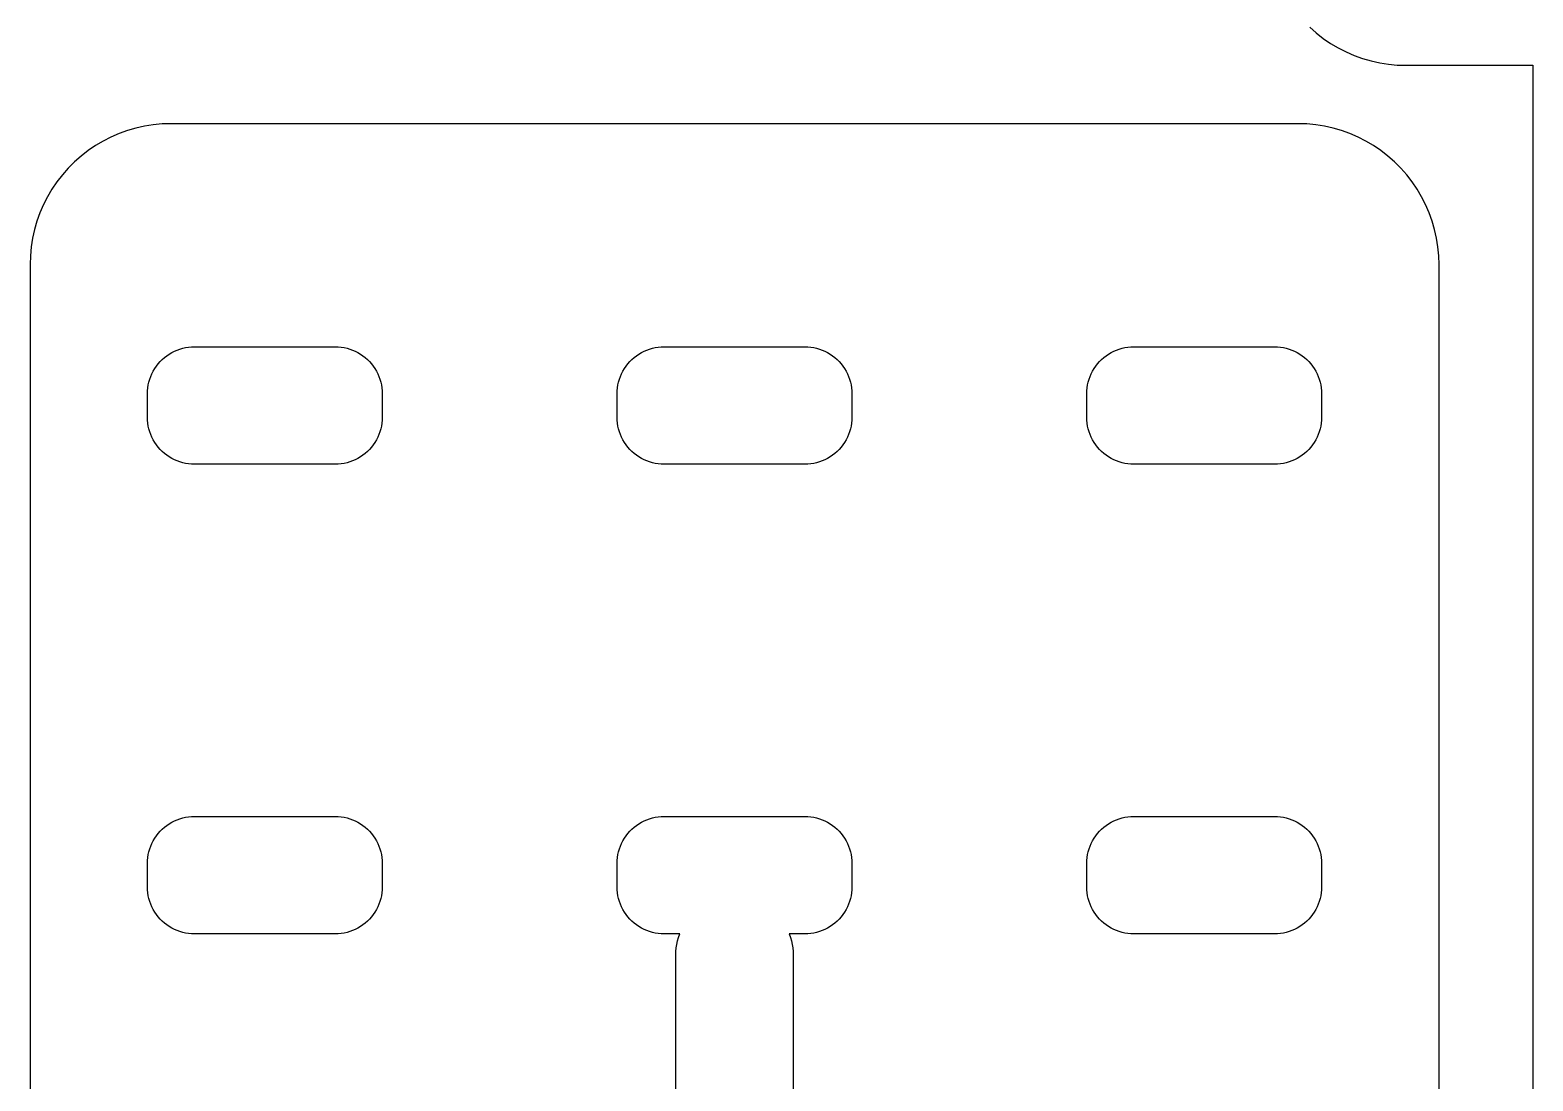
# Model space of a CAD drawing. Header units: metres. Extents: x 13 to 210, y -112 to 112.
# Drawn here: x 13 to 45, y 27.62 to 49.99 of the extents above; entities that cross this region are included whole.
import ezdxf

# ---------------------------------------------------------------- set-up
doc = ezdxf.new("R2010")
doc.units = ezdxf.units.M

msp = doc.modelspace()

# ---------------------------------------------------------------- linework, layer by layer
for p, q in [((40.2464, 50.0555), (40.3877, 49.9309)), ((40.3877, 49.9309), (40.5367, 49.8154)), ((40.5367, 49.8154), (40.6925, 49.7094)), ((40.6925, 49.7094), (40.8548, 49.6135)), ((40.8548, 49.6135), (41.0227, 49.5279)), ((41.0227, 49.5279), (41.1956, 49.4531)), ((41.1956, 49.4531), (41.373, 49.3893)), ((41.373, 49.3893), (41.5539, 49.3367)), ((41.5539, 49.3367), (41.7379, 49.2956)), ((41.7379, 49.2956), (41.924, 49.2661)), ((41.924, 49.2661), (42.1116, 49.2483)), ((42.1116, 49.2483), (42.3, 49.2424)), ((42.3, 49.2424), (45, 49.2424)), ((45, 49.2424), (45, -49.2424)), ((16, 48), (15.8116, 47.9941)), ((40, 48), (16, 48)), ((40.1884, 47.9941), (40, 48)), ((14.7227, 47.7145), (14.5547, 47.6289)), ((14.8956, 47.7893), (14.7227, 47.7145)), ((15.073, 47.8532), (14.8956, 47.7893)), ((15.2539, 47.9057), (15.073, 47.8532)), ((15.4379, 47.9469), (15.2539, 47.9057)), ((15.624, 47.9763), (15.4379, 47.9469)), ((15.8116, 47.9941), (15.624, 47.9763)), ((40.376, 47.9763), (40.1884, 47.9941)), ((40.5621, 47.9469), (40.376, 47.9763)), ((40.7461, 47.9057), (40.5621, 47.9469)), ((40.927, 47.8532), (40.7461, 47.9057)), ((41.1044, 47.7893), (40.927, 47.8532)), ((41.2773, 47.7145), (41.1044, 47.7893)), ((41.4453, 47.6289), (41.2773, 47.7145)), ((14.2366, 47.427), (14.0877, 47.3115)), ((14.3925, 47.533), (14.2366, 47.427)), ((14.5547, 47.6289), (14.3925, 47.533)), ((41.6075, 47.533), (41.4453, 47.6289)), ((41.7634, 47.427), (41.6075, 47.533)), ((41.9123, 47.3115), (41.7634, 47.427)), ((13.8131, 47.0536), (13.6885, 46.9123)), ((13.9464, 47.1869), (13.8131, 47.0536)), ((14.0877, 47.3115), (13.9464, 47.1869)), ((42.0536, 47.1869), (41.9123, 47.3115)), ((42.1869, 47.0536), (42.0536, 47.1869)), ((42.3115, 46.9123), (42.1869, 47.0536)), ((13.573, 46.7634), (13.467, 46.6075)), ((13.6885, 46.9123), (13.573, 46.7634)), ((42.427, 46.7634), (42.3115, 46.9123)), ((42.533, 46.6075), (42.427, 46.7634)), ((13.3711, 46.4453), (13.2855, 46.2773)), ((13.467, 46.6075), (13.3711, 46.4453)), ((42.6289, 46.4453), (42.533, 46.6075)), ((42.7145, 46.2773), (42.6289, 46.4453)), ((13.2107, 46.1044), (13.1468, 45.927)), ((13.2855, 46.2773), (13.2107, 46.1044)), ((42.7893, 46.1044), (42.7145, 46.2773)), ((42.8532, 45.927), (42.7893, 46.1044)), ((13.1468, 45.927), (13.0943, 45.7461)), ((42.9057, 45.7461), (42.8532, 45.927)), ((13.0531, 45.5621), (13.0237, 45.376)), ((13.0943, 45.7461), (13.0531, 45.5621)), ((42.9469, 45.5621), (42.9057, 45.7461)), ((42.9763, 45.376), (42.9469, 45.5621)), ((13.0059, 45.1884), (13, 45)), ((13.0237, 45.376), (13.0059, 45.1884)), ((42.9941, 45.1884), (42.9763, 45.376)), ((43, 45), (42.9941, 45.1884)), ((13, 45), (13, -7)), ((43, -7), (43, 45)), ((16.1319, 43.1798), (16.191, 43.201)), ((16.191, 43.201), (16.2513, 43.2186)), ((16.2513, 43.2186), (16.3126, 43.2323)), ((16.3126, 43.2323), (16.3747, 43.2421)), ((16.3747, 43.2421), (16.4372, 43.248)), ((16.4372, 43.248), (16.5, 43.25)), ((16.5, 43.25), (19.5, 43.25)), ((19.5, 43.25), (19.5628, 43.248)), ((19.5628, 43.248), (19.6253, 43.2421)), ((19.6253, 43.2421), (19.6874, 43.2323)), ((19.6874, 43.2323), (19.7487, 43.2186)), ((19.7487, 43.2186), (19.809, 43.201)), ((19.809, 43.201), (19.8681, 43.1798)), ((26.1319, 43.1798), (26.191, 43.201)), ((26.191, 43.201), (26.2513, 43.2186)), ((26.2513, 43.2186), (26.3126, 43.2323)), ((26.3126, 43.2323), (26.3747, 43.2421)), ((26.3747, 43.2421), (26.4372, 43.248)), ((26.4372, 43.248), (26.5, 43.25)), ((26.5, 43.25), (29.5, 43.25)), ((29.5, 43.25), (29.5628, 43.248)), ((29.5628, 43.248), (29.6253, 43.2421)), ((29.6253, 43.2421), (29.6874, 43.2323)), ((29.6874, 43.2323), (29.7487, 43.2186)), ((29.7487, 43.2186), (29.809, 43.201)), ((29.809, 43.201), (29.8681, 43.1798)), ((36.1319, 43.1798), (36.191, 43.201)), ((36.191, 43.201), (36.2513, 43.2186)), ((36.2513, 43.2186), (36.3126, 43.2323)), ((36.3126, 43.2323), (36.3747, 43.2421)), ((36.3747, 43.2421), (36.4372, 43.248)), ((36.4372, 43.248), (36.5, 43.25)), ((36.5, 43.25), (39.5, 43.25)), ((39.5, 43.25), (39.5628, 43.248)), ((39.5628, 43.248), (39.6253, 43.2421)), ((39.6253, 43.2421), (39.6874, 43.2323)), ((39.6874, 43.2323), (39.7487, 43.2186)), ((39.7487, 43.2186), (39.809, 43.201)), ((39.809, 43.201), (39.8681, 43.1798)), ((15.691, 42.8378), (15.7295, 42.8874)), ((15.7295, 42.8874), (15.771, 42.9345)), ((15.771, 42.9345), (15.8155, 42.979)), ((15.8155, 42.979), (15.8626, 43.0205)), ((15.8626, 43.0205), (15.9122, 43.059)), ((15.9122, 43.059), (15.9642, 43.0943)), ((15.9642, 43.0943), (16.0182, 43.1263)), ((16.0182, 43.1263), (16.0742, 43.1548)), ((16.0742, 43.1548), (16.1319, 43.1798)), ((19.8681, 43.1798), (19.9258, 43.1548)), ((19.9258, 43.1548), (19.9818, 43.1263)), ((19.9818, 43.1263), (20.0358, 43.0943)), ((20.0358, 43.0943), (20.0878, 43.059)), ((20.0878, 43.059), (20.1374, 43.0205)), ((20.1374, 43.0205), (20.1845, 42.979)), ((20.1845, 42.979), (20.229, 42.9345)), ((20.229, 42.9345), (20.2705, 42.8874)), ((20.2705, 42.8874), (20.309, 42.8378)), ((25.691, 42.8378), (25.7295, 42.8874)), ((25.7295, 42.8874), (25.771, 42.9345)), ((25.771, 42.9345), (25.8155, 42.979)), ((25.8155, 42.979), (25.8626, 43.0205)), ((25.8626, 43.0205), (25.9122, 43.059)), ((25.9122, 43.059), (25.9642, 43.0943)), ((25.9642, 43.0943), (26.0182, 43.1263)), ((26.0182, 43.1263), (26.0742, 43.1548)), ((26.0742, 43.1548), (26.1319, 43.1798)), ((29.8681, 43.1798), (29.9258, 43.1548)), ((29.9258, 43.1548), (29.9818, 43.1263)), ((29.9818, 43.1263), (30.0358, 43.0943)), ((30.0358, 43.0943), (30.0878, 43.059)), ((30.0878, 43.059), (30.1374, 43.0205)), ((30.1374, 43.0205), (30.1845, 42.979)), ((30.1845, 42.979), (30.229, 42.9345)), ((30.229, 42.9345), (30.2705, 42.8874)), ((30.2705, 42.8874), (30.309, 42.8378)), ((35.691, 42.8378), (35.7295, 42.8874)), ((35.7295, 42.8874), (35.771, 42.9345)), ((35.771, 42.9345), (35.8155, 42.979)), ((35.8155, 42.979), (35.8626, 43.0205)), ((35.8626, 43.0205), (35.9122, 43.059)), ((35.9122, 43.059), (35.9642, 43.0943)), ((35.9642, 43.0943), (36.0182, 43.1263)), ((36.0182, 43.1263), (36.0742, 43.1548)), ((36.0742, 43.1548), (36.1319, 43.1798)), ((39.8681, 43.1798), (39.9258, 43.1548)), ((39.9258, 43.1548), (39.9818, 43.1263)), ((39.9818, 43.1263), (40.0358, 43.0943)), ((40.0358, 43.0943), (40.0878, 43.059)), ((40.0878, 43.059), (40.1374, 43.0205)), ((40.1374, 43.0205), (40.1845, 42.979)), ((40.1845, 42.979), (40.229, 42.9345)), ((40.229, 42.9345), (40.2705, 42.8874)), ((40.2705, 42.8874), (40.309, 42.8378)), ((15.549, 42.559), (15.5702, 42.6181)), ((15.5702, 42.6181), (15.5952, 42.6758)), ((15.5952, 42.6758), (15.6237, 42.7318)), ((15.6237, 42.7318), (15.6557, 42.7858)), ((15.6557, 42.7858), (15.691, 42.8378)), ((20.309, 42.8378), (20.3443, 42.7858)), ((20.3443, 42.7858), (20.3763, 42.7318)), ((20.3763, 42.7318), (20.4048, 42.6758)), ((20.4048, 42.6758), (20.4298, 42.6181)), ((20.4298, 42.6181), (20.451, 42.559)), ((25.549, 42.559), (25.5702, 42.6181)), ((25.5702, 42.6181), (25.5952, 42.6758)), ((25.5952, 42.6758), (25.6237, 42.7318)), ((25.6237, 42.7318), (25.6557, 42.7858)), ((25.6557, 42.7858), (25.691, 42.8378)), ((30.309, 42.8378), (30.3443, 42.7858)), ((30.3443, 42.7858), (30.3763, 42.7318)), ((30.3763, 42.7318), (30.4048, 42.6758)), ((30.4048, 42.6758), (30.4298, 42.6181)), ((30.4298, 42.6181), (30.451, 42.559)), ((35.549, 42.559), (35.5702, 42.6181)), ((35.5702, 42.6181), (35.5952, 42.6758)), ((35.5952, 42.6758), (35.6237, 42.7318)), ((35.6237, 42.7318), (35.6557, 42.7858)), ((35.6557, 42.7858), (35.691, 42.8378)), ((40.309, 42.8378), (40.3443, 42.7858)), ((40.3443, 42.7858), (40.3763, 42.7318)), ((40.3763, 42.7318), (40.4048, 42.6758)), ((40.4048, 42.6758), (40.4298, 42.6181)), ((40.4298, 42.6181), (40.451, 42.559)), ((15.5, 42.25), (15.502, 42.3128)), ((15.5, 41.75), (15.5, 42.25)), ((15.502, 42.3128), (15.5079, 42.3753)), ((15.5079, 42.3753), (15.5177, 42.4374)), ((15.5177, 42.4374), (15.5314, 42.4987)), ((15.5314, 42.4987), (15.549, 42.559)), ((20.451, 42.559), (20.4686, 42.4987)), ((20.4686, 42.4987), (20.4823, 42.4374)), ((20.4823, 42.4374), (20.4921, 42.3753)), ((20.4921, 42.3753), (20.498, 42.3128)), ((20.498, 42.3128), (20.5, 42.25)), ((20.5, 42.25), (20.5, 41.75)), ((25.5, 42.25), (25.502, 42.3128)), ((25.5, 41.75), (25.5, 42.25)), ((25.502, 42.3128), (25.5079, 42.3753)), ((25.5079, 42.3753), (25.5177, 42.4374)), ((25.5177, 42.4374), (25.5314, 42.4987)), ((25.5314, 42.4987), (25.549, 42.559)), ((30.451, 42.559), (30.4686, 42.4987)), ((30.4686, 42.4987), (30.4823, 42.4374)), ((30.4823, 42.4374), (30.4921, 42.3753)), ((30.4921, 42.3753), (30.498, 42.3128)), ((30.498, 42.3128), (30.5, 42.25)), ((30.5, 42.25), (30.5, 41.75)), ((35.5, 42.25), (35.502, 42.3128)), ((35.5, 41.75), (35.5, 42.25)), ((35.502, 42.3128), (35.5079, 42.3753)), ((35.5079, 42.3753), (35.5177, 42.4374)), ((35.5177, 42.4374), (35.5314, 42.4987)), ((35.5314, 42.4987), (35.549, 42.559)), ((40.451, 42.559), (40.4686, 42.4987)), ((40.4686, 42.4987), (40.4823, 42.4374)), ((40.4823, 42.4374), (40.4921, 42.3753)), ((40.4921, 42.3753), (40.498, 42.3128)), ((40.498, 42.3128), (40.5, 42.25)), ((40.5, 42.25), (40.5, 41.75)), ((15.502, 41.6872), (15.5, 41.75)), ((15.5079, 41.6247), (15.502, 41.6872)), ((15.5177, 41.5626), (15.5079, 41.6247)), ((20.4921, 41.6247), (20.4823, 41.5626)), ((20.498, 41.6872), (20.4921, 41.6247)), ((20.5, 41.75), (20.498, 41.6872)), ((25.502, 41.6872), (25.5, 41.75)), ((25.5079, 41.6247), (25.502, 41.6872)), ((25.5177, 41.5626), (25.5079, 41.6247)), ((30.4921, 41.6247), (30.4823, 41.5626)), ((30.498, 41.6872), (30.4921, 41.6247)), ((30.5, 41.75), (30.498, 41.6872)), ((35.502, 41.6872), (35.5, 41.75)), ((35.5079, 41.6247), (35.502, 41.6872)), ((35.5177, 41.5626), (35.5079, 41.6247)), ((40.4921, 41.6247), (40.4823, 41.5626)), ((40.498, 41.6872), (40.4921, 41.6247)), ((40.5, 41.75), (40.498, 41.6872)), ((15.5314, 41.5013), (15.5177, 41.5626)), ((15.549, 41.441), (15.5314, 41.5013)), ((15.5702, 41.3819), (15.549, 41.441)), ((15.5952, 41.3242), (15.5702, 41.3819)), ((15.6237, 41.2682), (15.5952, 41.3242)), ((20.4048, 41.3242), (20.3763, 41.2682)), ((20.4298, 41.3819), (20.4048, 41.3242)), ((20.451, 41.441), (20.4298, 41.3819)), ((20.4686, 41.5013), (20.451, 41.441)), ((20.4823, 41.5626), (20.4686, 41.5013)), ((25.5314, 41.5013), (25.5177, 41.5626)), ((25.549, 41.441), (25.5314, 41.5013)), ((25.5702, 41.3819), (25.549, 41.441)), ((25.5952, 41.3242), (25.5702, 41.3819)), ((25.6237, 41.2682), (25.5952, 41.3242)), ((30.4048, 41.3242), (30.3763, 41.2682)), ((30.4298, 41.3819), (30.4048, 41.3242)), ((30.451, 41.441), (30.4298, 41.3819)), ((30.4686, 41.5013), (30.451, 41.441)), ((30.4823, 41.5626), (30.4686, 41.5013)), ((35.5314, 41.5013), (35.5177, 41.5626)), ((35.549, 41.441), (35.5314, 41.5013)), ((35.5702, 41.3819), (35.549, 41.441)), ((35.5952, 41.3242), (35.5702, 41.3819)), ((35.6237, 41.2682), (35.5952, 41.3242)), ((40.4048, 41.3242), (40.3763, 41.2682)), ((40.4298, 41.3819), (40.4048, 41.3242)), ((40.451, 41.441), (40.4298, 41.3819)), ((40.4686, 41.5013), (40.451, 41.441)), ((40.4823, 41.5626), (40.4686, 41.5013)), ((15.6557, 41.2142), (15.6237, 41.2682)), ((15.691, 41.1622), (15.6557, 41.2142)), ((15.7295, 41.1126), (15.691, 41.1622)), ((15.771, 41.0655), (15.7295, 41.1126)), ((15.8155, 41.021), (15.771, 41.0655)), ((15.8626, 40.9795), (15.8155, 41.021)), ((15.9122, 40.941), (15.8626, 40.9795)), ((20.1374, 40.9795), (20.0878, 40.941)), ((20.1845, 41.021), (20.1374, 40.9795)), ((20.229, 41.0655), (20.1845, 41.021)), ((20.2705, 41.1126), (20.229, 41.0655)), ((20.309, 41.1622), (20.2705, 41.1126)), ((20.3443, 41.2142), (20.309, 41.1622)), ((20.3763, 41.2682), (20.3443, 41.2142)), ((25.6557, 41.2142), (25.6237, 41.2682)), ((25.691, 41.1622), (25.6557, 41.2142)), ((25.7295, 41.1126), (25.691, 41.1622)), ((25.771, 41.0655), (25.7295, 41.1126)), ((25.8155, 41.021), (25.771, 41.0655)), ((25.8626, 40.9795), (25.8155, 41.021)), ((25.9122, 40.941), (25.8626, 40.9795)), ((30.1374, 40.9795), (30.0878, 40.941)), ((30.1845, 41.021), (30.1374, 40.9795)), ((30.229, 41.0655), (30.1845, 41.021)), ((30.2705, 41.1126), (30.229, 41.0655)), ((30.309, 41.1622), (30.2705, 41.1126)), ((30.3443, 41.2142), (30.309, 41.1622)), ((30.3763, 41.2682), (30.3443, 41.2142)), ((35.6557, 41.2142), (35.6237, 41.2682)), ((35.691, 41.1622), (35.6557, 41.2142)), ((35.7295, 41.1126), (35.691, 41.1622)), ((35.771, 41.0655), (35.7295, 41.1126)), ((35.8155, 41.021), (35.771, 41.0655)), ((35.8626, 40.9795), (35.8155, 41.021)), ((35.9122, 40.941), (35.8626, 40.9795)), ((40.1374, 40.9795), (40.0878, 40.941)), ((40.1845, 41.021), (40.1374, 40.9795)), ((40.229, 41.0655), (40.1845, 41.021)), ((40.2705, 41.1126), (40.229, 41.0655)), ((40.309, 41.1622), (40.2705, 41.1126)), ((40.3443, 41.2142), (40.309, 41.1622)), ((40.3763, 41.2682), (40.3443, 41.2142)), ((15.9642, 40.9057), (15.9122, 40.941)), ((16.0182, 40.8737), (15.9642, 40.9057)), ((16.0742, 40.8452), (16.0182, 40.8737)), ((16.1319, 40.8202), (16.0742, 40.8452)), ((16.191, 40.799), (16.1319, 40.8202)), ((16.2513, 40.7814), (16.191, 40.799)), ((16.3126, 40.7677), (16.2513, 40.7814)), ((16.3747, 40.7579), (16.3126, 40.7677)), ((16.4372, 40.752), (16.3747, 40.7579)), ((16.5, 40.75), (16.4372, 40.752)), ((19.5, 40.75), (16.5, 40.75)), ((19.5628, 40.752), (19.5, 40.75)), ((19.6253, 40.7579), (19.5628, 40.752)), ((19.6874, 40.7677), (19.6253, 40.7579)), ((19.7487, 40.7814), (19.6874, 40.7677)), ((19.809, 40.799), (19.7487, 40.7814)), ((19.8681, 40.8202), (19.809, 40.799)), ((19.9258, 40.8452), (19.8681, 40.8202)), ((19.9818, 40.8737), (19.9258, 40.8452)), ((20.0358, 40.9057), (19.9818, 40.8737)), ((20.0878, 40.941), (20.0358, 40.9057)), ((25.9642, 40.9057), (25.9122, 40.941)), ((26.0182, 40.8737), (25.9642, 40.9057)), ((26.0742, 40.8452), (26.0182, 40.8737)), ((26.1319, 40.8202), (26.0742, 40.8452)), ((26.191, 40.799), (26.1319, 40.8202)), ((26.2513, 40.7814), (26.191, 40.799)), ((26.3126, 40.7677), (26.2513, 40.7814)), ((26.3747, 40.7579), (26.3126, 40.7677)), ((26.4372, 40.752), (26.3747, 40.7579)), ((26.5, 40.75), (26.4372, 40.752)), ((29.5, 40.75), (26.5, 40.75)), ((29.5628, 40.752), (29.5, 40.75)), ((29.6253, 40.7579), (29.5628, 40.752)), ((29.6874, 40.7677), (29.6253, 40.7579)), ((29.7487, 40.7814), (29.6874, 40.7677)), ((29.809, 40.799), (29.7487, 40.7814)), ((29.8681, 40.8202), (29.809, 40.799)), ((29.9258, 40.8452), (29.8681, 40.8202)), ((29.9818, 40.8737), (29.9258, 40.8452)), ((30.0358, 40.9057), (29.9818, 40.8737)), ((30.0878, 40.941), (30.0358, 40.9057)), ((35.9642, 40.9057), (35.9122, 40.941)), ((36.0182, 40.8737), (35.9642, 40.9057)), ((36.0742, 40.8452), (36.0182, 40.8737)), ((36.1319, 40.8202), (36.0742, 40.8452)), ((36.191, 40.799), (36.1319, 40.8202)), ((36.2513, 40.7814), (36.191, 40.799)), ((36.3126, 40.7677), (36.2513, 40.7814)), ((36.3747, 40.7579), (36.3126, 40.7677)), ((36.4372, 40.752), (36.3747, 40.7579)), ((36.5, 40.75), (36.4372, 40.752)), ((39.5, 40.75), (36.5, 40.75)), ((39.5628, 40.752), (39.5, 40.75)), ((39.6253, 40.7579), (39.5628, 40.752)), ((39.6874, 40.7677), (39.6253, 40.7579)), ((39.7487, 40.7814), (39.6874, 40.7677)), ((39.809, 40.799), (39.7487, 40.7814)), ((39.8681, 40.8202), (39.809, 40.799)), ((39.9258, 40.8452), (39.8681, 40.8202)), ((39.9818, 40.8737), (39.9258, 40.8452)), ((40.0358, 40.9057), (39.9818, 40.8737)), ((40.0878, 40.941), (40.0358, 40.9057)), ((15.771, 32.9345), (15.8155, 32.979)), ((15.8155, 32.979), (15.8626, 33.0205)), ((15.8626, 33.0205), (15.9122, 33.059)), ((15.9122, 33.059), (15.9642, 33.0943)), ((15.9642, 33.0943), (16.0182, 33.1263)), ((16.0182, 33.1263), (16.0742, 33.1548)), ((16.0742, 33.1548), (16.1319, 33.1798)), ((16.1319, 33.1798), (16.191, 33.201)), ((16.191, 33.201), (16.2513, 33.2186)), ((16.2513, 33.2186), (16.3126, 33.2323)), ((16.3126, 33.2323), (16.3747, 33.2421)), ((16.3747, 33.2421), (16.4372, 33.248)), ((16.4372, 33.248), (16.5, 33.25)), ((16.5, 33.25), (19.5, 33.25)), ((19.5, 33.25), (19.5628, 33.248)), ((19.5628, 33.248), (19.6253, 33.2421)), ((19.6253, 33.2421), (19.6874, 33.2323)), ((19.6874, 33.2323), (19.7487, 33.2186)), ((19.7487, 33.2186), (19.809, 33.201)), ((19.809, 33.201), (19.8681, 33.1798)), ((19.8681, 33.1798), (19.9258, 33.1548)), ((19.9258, 33.1548), (19.9818, 33.1263)), ((19.9818, 33.1263), (20.0358, 33.0943)), ((20.0358, 33.0943), (20.0878, 33.059)), ((20.0878, 33.059), (20.1374, 33.0205)), ((20.1374, 33.0205), (20.1845, 32.979)), ((20.1845, 32.979), (20.229, 32.9345)), ((25.771, 32.9345), (25.8155, 32.979)), ((25.8155, 32.979), (25.8626, 33.0205)), ((25.8626, 33.0205), (25.9122, 33.059)), ((25.9122, 33.059), (25.9642, 33.0943)), ((25.9642, 33.0943), (26.0182, 33.1263)), ((26.0182, 33.1263), (26.0742, 33.1548)), ((26.0742, 33.1548), (26.1319, 33.1798)), ((26.1319, 33.1798), (26.191, 33.201)), ((26.191, 33.201), (26.2513, 33.2186)), ((26.2513, 33.2186), (26.3126, 33.2323)), ((26.3126, 33.2323), (26.3747, 33.2421)), ((26.3747, 33.2421), (26.4372, 33.248)), ((26.4372, 33.248), (26.5, 33.25)), ((26.5, 33.25), (29.5, 33.25)), ((29.5, 33.25), (29.5628, 33.248)), ((29.5628, 33.248), (29.6253, 33.2421)), ((29.6253, 33.2421), (29.6874, 33.2323)), ((29.6874, 33.2323), (29.7487, 33.2186)), ((29.7487, 33.2186), (29.809, 33.201)), ((29.809, 33.201), (29.8681, 33.1798)), ((29.8681, 33.1798), (29.9258, 33.1548)), ((29.9258, 33.1548), (29.9818, 33.1263)), ((29.9818, 33.1263), (30.0358, 33.0943)), ((30.0358, 33.0943), (30.0878, 33.059)), ((30.0878, 33.059), (30.1374, 33.0205)), ((30.1374, 33.0205), (30.1845, 32.979)), ((30.1845, 32.979), (30.229, 32.9345)), ((35.771, 32.9345), (35.8155, 32.979)), ((35.8155, 32.979), (35.8626, 33.0205)), ((35.8626, 33.0205), (35.9122, 33.059)), ((35.9122, 33.059), (35.9642, 33.0943)), ((35.9642, 33.0943), (36.0182, 33.1263)), ((36.0182, 33.1263), (36.0742, 33.1548)), ((36.0742, 33.1548), (36.1319, 33.1798)), ((36.1319, 33.1798), (36.191, 33.201)), ((36.191, 33.201), (36.2513, 33.2186)), ((36.2513, 33.2186), (36.3126, 33.2323)), ((36.3126, 33.2323), (36.3747, 33.2421)), ((36.3747, 33.2421), (36.4372, 33.248)), ((36.4372, 33.248), (36.5, 33.25)), ((36.5, 33.25), (39.5, 33.25)), ((39.5, 33.25), (39.5628, 33.248)), ((39.5628, 33.248), (39.6253, 33.2421)), ((39.6253, 33.2421), (39.6874, 33.2323)), ((39.6874, 33.2323), (39.7487, 33.2186)), ((39.7487, 33.2186), (39.809, 33.201)), ((39.809, 33.201), (39.8681, 33.1798)), ((39.8681, 33.1798), (39.9258, 33.1548)), ((39.9258, 33.1548), (39.9818, 33.1263)), ((39.9818, 33.1263), (40.0358, 33.0943)), ((40.0358, 33.0943), (40.0878, 33.059)), ((40.0878, 33.059), (40.1374, 33.0205)), ((40.1374, 33.0205), (40.1845, 32.979)), ((40.1845, 32.979), (40.229, 32.9345)), ((15.5702, 32.6181), (15.5952, 32.6758)), ((15.5952, 32.6758), (15.6237, 32.7318)), ((15.6237, 32.7318), (15.6557, 32.7858)), ((15.6557, 32.7858), (15.691, 32.8378)), ((15.691, 32.8378), (15.7295, 32.8874)), ((15.7295, 32.8874), (15.771, 32.9345)), ((20.229, 32.9345), (20.2705, 32.8874)), ((20.2705, 32.8874), (20.309, 32.8378)), ((20.309, 32.8378), (20.3443, 32.7858)), ((20.3443, 32.7858), (20.3763, 32.7318)), ((20.3763, 32.7318), (20.4048, 32.6758)), ((20.4048, 32.6758), (20.4298, 32.6181)), ((25.5702, 32.6181), (25.5952, 32.6758)), ((25.5952, 32.6758), (25.6237, 32.7318)), ((25.6237, 32.7318), (25.6557, 32.7858)), ((25.6557, 32.7858), (25.691, 32.8378)), ((25.691, 32.8378), (25.7295, 32.8874)), ((25.7295, 32.8874), (25.771, 32.9345)), ((30.229, 32.9345), (30.2705, 32.8874)), ((30.2705, 32.8874), (30.309, 32.8378)), ((30.309, 32.8378), (30.3443, 32.7858)), ((30.3443, 32.7858), (30.3763, 32.7318)), ((30.3763, 32.7318), (30.4048, 32.6758)), ((30.4048, 32.6758), (30.4298, 32.6181)), ((35.5702, 32.6181), (35.5952, 32.6758)), ((35.5952, 32.6758), (35.6237, 32.7318)), ((35.6237, 32.7318), (35.6557, 32.7858)), ((35.6557, 32.7858), (35.691, 32.8378)), ((35.691, 32.8378), (35.7295, 32.8874)), ((35.7295, 32.8874), (35.771, 32.9345)), ((40.229, 32.9345), (40.2705, 32.8874)), ((40.2705, 32.8874), (40.309, 32.8378)), ((40.309, 32.8378), (40.3443, 32.7858)), ((40.3443, 32.7858), (40.3763, 32.7318)), ((40.3763, 32.7318), (40.4048, 32.6758)), ((40.4048, 32.6758), (40.4298, 32.6181)), ((15.502, 32.3128), (15.5079, 32.3753)), ((15.5079, 32.3753), (15.5177, 32.4374)), ((15.5177, 32.4374), (15.5314, 32.4987)), ((15.5314, 32.4987), (15.549, 32.559)), ((15.549, 32.559), (15.5702, 32.6181)), ((20.4298, 32.6181), (20.451, 32.559)), ((20.451, 32.559), (20.4686, 32.4987)), ((20.4686, 32.4987), (20.4823, 32.4374)), ((20.4823, 32.4374), (20.4921, 32.3753)), ((20.4921, 32.3753), (20.498, 32.3128)), ((25.502, 32.3128), (25.5079, 32.3753)), ((25.5079, 32.3753), (25.5177, 32.4374)), ((25.5177, 32.4374), (25.5314, 32.4987)), ((25.5314, 32.4987), (25.549, 32.559)), ((25.549, 32.559), (25.5702, 32.6181)), ((30.4298, 32.6181), (30.451, 32.559)), ((30.451, 32.559), (30.4686, 32.4987)), ((30.4686, 32.4987), (30.4823, 32.4374)), ((30.4823, 32.4374), (30.4921, 32.3753)), ((30.4921, 32.3753), (30.498, 32.3128)), ((35.502, 32.3128), (35.5079, 32.3753)), ((35.5079, 32.3753), (35.5177, 32.4374)), ((35.5177, 32.4374), (35.5314, 32.4987)), ((35.5314, 32.4987), (35.549, 32.559)), ((35.549, 32.559), (35.5702, 32.6181)), ((40.4298, 32.6181), (40.451, 32.559)), ((40.451, 32.559), (40.4686, 32.4987)), ((40.4686, 32.4987), (40.4823, 32.4374)), ((40.4823, 32.4374), (40.4921, 32.3753)), ((40.4921, 32.3753), (40.498, 32.3128)), ((15.5, 32.25), (15.502, 32.3128)), ((15.5, 31.75), (15.5, 32.25)), ((20.498, 32.3128), (20.5, 32.25)), ((20.5, 32.25), (20.5, 31.75)), ((25.5, 32.25), (25.502, 32.3128)), ((25.5, 31.75), (25.5, 32.25)), ((30.498, 32.3128), (30.5, 32.25)), ((30.5, 32.25), (30.5, 31.75)), ((35.5, 32.25), (35.502, 32.3128)), ((35.5, 31.75), (35.5, 32.25)), ((40.498, 32.3128), (40.5, 32.25)), ((40.5, 32.25), (40.5, 31.75)), ((15.502, 31.6872), (15.5, 31.75)), ((15.5079, 31.6247), (15.502, 31.6872)), ((20.498, 31.6872), (20.4921, 31.6247)), ((20.5, 31.75), (20.498, 31.6872)), ((25.502, 31.6872), (25.5, 31.75)), ((25.5079, 31.6247), (25.502, 31.6872)), ((30.498, 31.6872), (30.4921, 31.6247)), ((30.5, 31.75), (30.498, 31.6872)), ((35.502, 31.6872), (35.5, 31.75)), ((35.5079, 31.6247), (35.502, 31.6872)), ((40.498, 31.6872), (40.4921, 31.6247)), ((40.5, 31.75), (40.498, 31.6872)), ((15.5177, 31.5626), (15.5079, 31.6247)), ((15.5314, 31.5013), (15.5177, 31.5626)), ((15.549, 31.441), (15.5314, 31.5013)), ((15.5702, 31.3819), (15.549, 31.441)), ((15.5952, 31.3242), (15.5702, 31.3819)), ((20.4298, 31.3819), (20.4048, 31.3242)), ((20.451, 31.441), (20.4298, 31.3819)), ((20.4686, 31.5013), (20.451, 31.441)), ((20.4823, 31.5626), (20.4686, 31.5013)), ((20.4921, 31.6247), (20.4823, 31.5626)), ((25.5177, 31.5626), (25.5079, 31.6247)), ((25.5314, 31.5013), (25.5177, 31.5626)), ((25.549, 31.441), (25.5314, 31.5013)), ((25.5702, 31.3819), (25.549, 31.441)), ((25.5952, 31.3242), (25.5702, 31.3819)), ((30.4298, 31.3819), (30.4048, 31.3242)), ((30.451, 31.441), (30.4298, 31.3819)), ((30.4686, 31.5013), (30.451, 31.441)), ((30.4823, 31.5626), (30.4686, 31.5013)), ((30.4921, 31.6247), (30.4823, 31.5626)), ((35.5177, 31.5626), (35.5079, 31.6247)), ((35.5314, 31.5013), (35.5177, 31.5626)), ((35.549, 31.441), (35.5314, 31.5013)), ((35.5702, 31.3819), (35.549, 31.441)), ((35.5952, 31.3242), (35.5702, 31.3819)), ((40.4298, 31.3819), (40.4048, 31.3242)), ((40.451, 31.441), (40.4298, 31.3819)), ((40.4686, 31.5013), (40.451, 31.441)), ((40.4823, 31.5626), (40.4686, 31.5013)), ((40.4921, 31.6247), (40.4823, 31.5626)), ((15.6237, 31.2682), (15.5952, 31.3242)), ((15.6557, 31.2142), (15.6237, 31.2682)), ((15.691, 31.1622), (15.6557, 31.2142)), ((15.7295, 31.1126), (15.691, 31.1622)), ((15.771, 31.0655), (15.7295, 31.1126)), ((15.8155, 31.021), (15.771, 31.0655)), ((20.229, 31.0655), (20.1845, 31.021)), ((20.2705, 31.1126), (20.229, 31.0655)), ((20.309, 31.1622), (20.2705, 31.1126)), ((20.3443, 31.2142), (20.309, 31.1622)), ((20.3763, 31.2682), (20.3443, 31.2142)), ((20.4048, 31.3242), (20.3763, 31.2682)), ((25.6237, 31.2682), (25.5952, 31.3242)), ((25.6557, 31.2142), (25.6237, 31.2682)), ((25.691, 31.1622), (25.6557, 31.2142)), ((25.7295, 31.1126), (25.691, 31.1622)), ((25.771, 31.0655), (25.7295, 31.1126)), ((25.8155, 31.021), (25.771, 31.0655)), ((30.229, 31.0655), (30.1845, 31.021)), ((30.2705, 31.1126), (30.229, 31.0655)), ((30.309, 31.1622), (30.2705, 31.1126)), ((30.3443, 31.2142), (30.309, 31.1622)), ((30.3763, 31.2682), (30.3443, 31.2142)), ((30.4048, 31.3242), (30.3763, 31.2682)), ((35.6237, 31.2682), (35.5952, 31.3242)), ((35.6557, 31.2142), (35.6237, 31.2682)), ((35.691, 31.1622), (35.6557, 31.2142)), ((35.7295, 31.1126), (35.691, 31.1622)), ((35.771, 31.0655), (35.7295, 31.1126)), ((35.8155, 31.021), (35.771, 31.0655)), ((40.229, 31.0655), (40.1845, 31.021)), ((40.2705, 31.1126), (40.229, 31.0655)), ((40.309, 31.1622), (40.2705, 31.1126)), ((40.3443, 31.2142), (40.309, 31.1622)), ((40.3763, 31.2682), (40.3443, 31.2142)), ((40.4048, 31.3242), (40.3763, 31.2682)), ((15.8626, 30.9795), (15.8155, 31.021)), ((15.9122, 30.941), (15.8626, 30.9795)), ((15.9642, 30.9057), (15.9122, 30.941)), ((16.0182, 30.8737), (15.9642, 30.9057)), ((16.0742, 30.8452), (16.0182, 30.8737)), ((16.1319, 30.8202), (16.0742, 30.8452)), ((16.191, 30.799), (16.1319, 30.8202)), ((16.2513, 30.7814), (16.191, 30.799)), ((16.3126, 30.7677), (16.2513, 30.7814)), ((16.3747, 30.7579), (16.3126, 30.7677)), ((16.4372, 30.752), (16.3747, 30.7579)), ((16.5, 30.75), (16.4372, 30.752)), ((19.5, 30.75), (16.5, 30.75)), ((19.5628, 30.752), (19.5, 30.75)), ((19.6253, 30.7579), (19.5628, 30.752)), ((19.6874, 30.7677), (19.6253, 30.7579)), ((19.7487, 30.7814), (19.6874, 30.7677)), ((19.809, 30.799), (19.7487, 30.7814)), ((19.8681, 30.8202), (19.809, 30.799)), ((19.9258, 30.8452), (19.8681, 30.8202)), ((19.9818, 30.8737), (19.9258, 30.8452)), ((20.0358, 30.9057), (19.9818, 30.8737)), ((20.0878, 30.941), (20.0358, 30.9057)), ((20.1374, 30.9795), (20.0878, 30.941)), ((20.1845, 31.021), (20.1374, 30.9795)), ((25.8626, 30.9795), (25.8155, 31.021)), ((25.9122, 30.941), (25.8626, 30.9795)), ((25.9642, 30.9057), (25.9122, 30.941)), ((26.0182, 30.8737), (25.9642, 30.9057)), ((26.0742, 30.8452), (26.0182, 30.8737)), ((26.1319, 30.8202), (26.0742, 30.8452)), ((26.191, 30.799), (26.1319, 30.8202)), ((26.2513, 30.7814), (26.191, 30.799)), ((26.3126, 30.7677), (26.2513, 30.7814)), ((26.3747, 30.7579), (26.3126, 30.7677)), ((26.4372, 30.752), (26.3747, 30.7579)), ((26.5, 30.75), (26.4372, 30.752)), ((26.8379, 30.75), (26.5, 30.75)), ((26.8087, 30.6708), (26.8379, 30.75)), ((29.5, 30.75), (29.1621, 30.75)), ((29.1621, 30.75), (29.1913, 30.6708)), ((29.5628, 30.752), (29.5, 30.75)), ((29.6253, 30.7579), (29.5628, 30.752)), ((29.6874, 30.7677), (29.6253, 30.7579)), ((29.7487, 30.7814), (29.6874, 30.7677)), ((29.809, 30.799), (29.7487, 30.7814)), ((29.8681, 30.8202), (29.809, 30.799)), ((29.9258, 30.8452), (29.8681, 30.8202)), ((29.9818, 30.8737), (29.9258, 30.8452)), ((30.0358, 30.9057), (29.9818, 30.8737)), ((30.0878, 30.941), (30.0358, 30.9057)), ((30.1374, 30.9795), (30.0878, 30.941)), ((30.1845, 31.021), (30.1374, 30.9795)), ((35.8626, 30.9795), (35.8155, 31.021)), ((35.9122, 30.941), (35.8626, 30.9795)), ((35.9642, 30.9057), (35.9122, 30.941)), ((36.0182, 30.8737), (35.9642, 30.9057)), ((36.0742, 30.8452), (36.0182, 30.8737)), ((36.1319, 30.8202), (36.0742, 30.8452)), ((36.191, 30.799), (36.1319, 30.8202)), ((36.2513, 30.7814), (36.191, 30.799)), ((36.3126, 30.7677), (36.2513, 30.7814)), ((36.3747, 30.7579), (36.3126, 30.7677)), ((36.4372, 30.752), (36.3747, 30.7579)), ((36.5, 30.75), (36.4372, 30.752)), ((39.5, 30.75), (36.5, 30.75)), ((39.5628, 30.752), (39.5, 30.75)), ((39.6253, 30.7579), (39.5628, 30.752)), ((39.6874, 30.7677), (39.6253, 30.7579)), ((39.7487, 30.7814), (39.6874, 30.7677)), ((39.809, 30.799), (39.7487, 30.7814)), ((39.8681, 30.8202), (39.809, 30.799)), ((39.9258, 30.8452), (39.8681, 30.8202)), ((39.9818, 30.8737), (39.9258, 30.8452)), ((40.0358, 30.9057), (39.9818, 30.8737)), ((40.0878, 30.941), (40.0358, 30.9057)), ((40.1374, 30.9795), (40.0878, 30.941)), ((40.1845, 31.021), (40.1374, 30.9795)), ((26.7524, 30.3753), (26.7595, 30.4504)), ((26.7595, 30.4504), (26.7713, 30.5248)), ((26.7713, 30.5248), (26.7877, 30.5984)), ((26.7877, 30.5984), (26.8087, 30.6708)), ((29.1913, 30.6708), (29.2123, 30.5984)), ((29.2123, 30.5984), (29.2287, 30.5248)), ((29.2287, 30.5248), (29.2405, 30.4504)), ((29.2405, 30.4504), (29.2476, 30.3753)), ((26.75, 30.3), (26.7524, 30.3753)), ((26.75, 7.70001), (26.75, 30.3)), ((29.2476, 30.3753), (29.25, 30.3)), ((29.25, 30.3), (29.25, 7.70001))]:
    msp.add_line(p, q)

doc.saveas('drawing.dxf')
